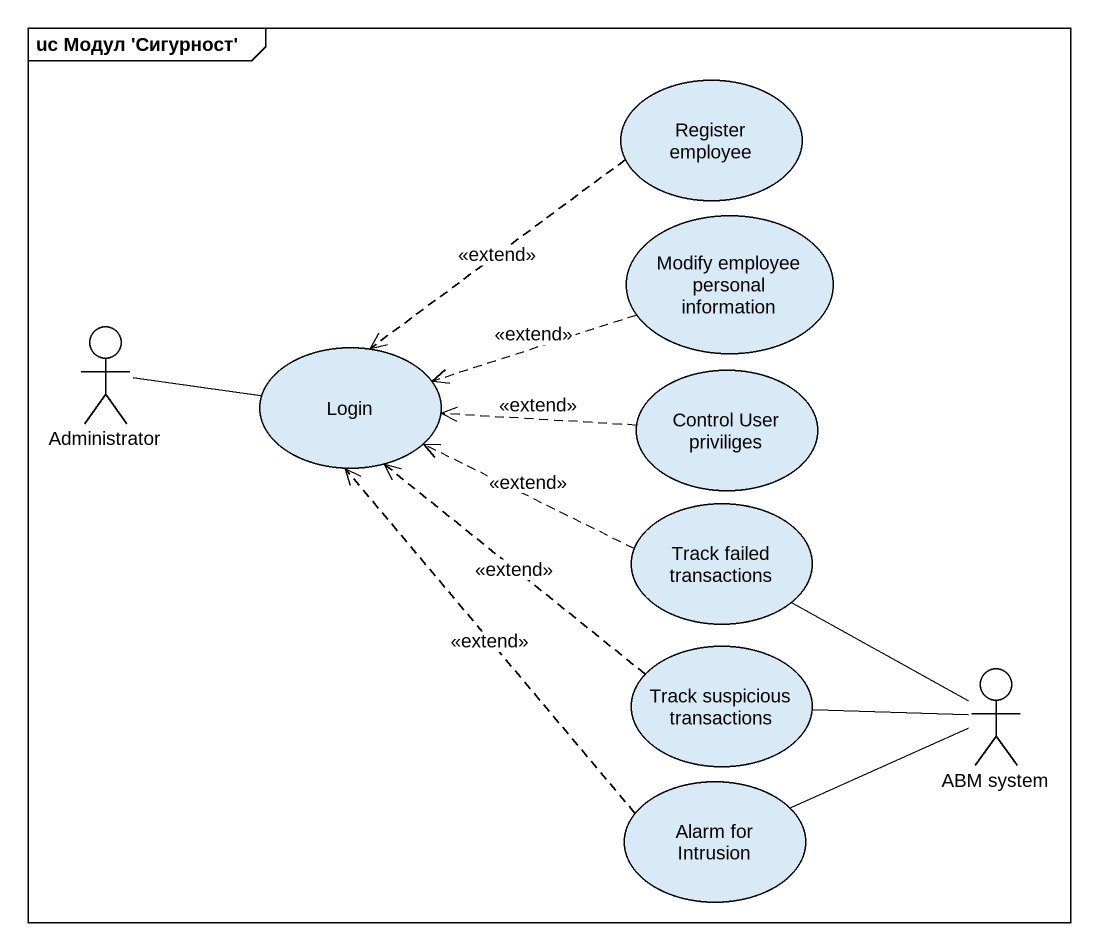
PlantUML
@startuml
mainframe uc Модул 'Сигурност'
usecase "Register employee" as Register_employee
usecase "Modify employee personal information" as Modify_employee_personal
actor Administrator
usecase Login
usecase "Control User priviliges" as Control_User_priviliges
usecase "Track failed transactions" as Track_failed_transactions
usecase "Track suspicious transactions" as Track_suspicious
actor "ABM system" as ABM_system
usecase "Alarm for Intrusion" as Alarm_for_Intrusion
Register_employee ..> Login : <<extend>>
Modify_employee_personal .left.> Login : <<extend>>
Administrator -right- Login
Control_User_priviliges .left.> Login : <<extend>>
Track_failed_transactions .left.> Login : <<extend>>
Track_suspicious .up.> Login : <<extend>>
ABM_system -up- Track_failed_transactions
ABM_system -left- Track_suspicious
ABM_system -left- Alarm_for_Intrusion
Alarm_for_Intrusion .up.> Login : <<extend>>
@enduml
